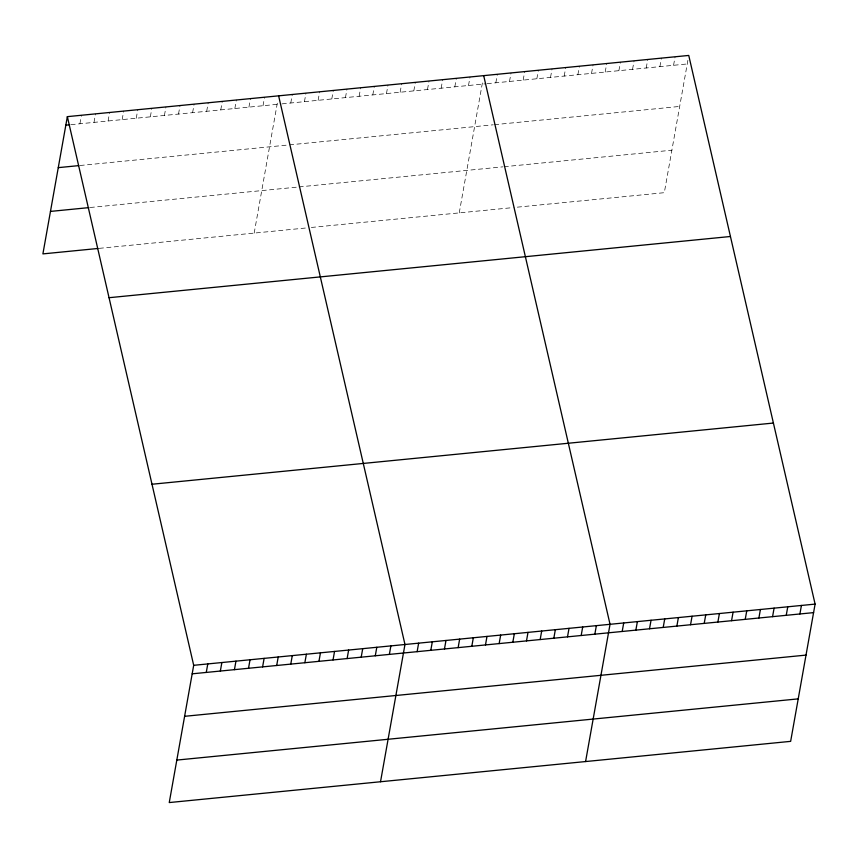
<?xml version="1.0" encoding="UTF-8"?>
<svg xmlns="http://www.w3.org/2000/svg" width="858" height="858" viewBox="0 0 858 858"><rect width="100%" height="100%" fill="white"/><g stroke="black" fill="none" stroke-linecap="round" stroke-linejoin="round"><path stroke-width="0.64" stroke-dasharray="4.29 3.22" d="M79.912 123.767L81.435 115.251M94.005 122.383L95.517 113.867M108.087 120.999L109.599 112.484M122.168 119.605L123.691 111.09M136.261 118.222L137.773 109.706M150.343 116.827L151.855 108.323M164.425 115.444L165.948 106.928M178.518 114.06L180.03 105.545M192.6 112.666L194.112 104.161M206.681 111.283L208.204 102.767M220.763 109.899L222.286 101.383M234.856 108.505L236.368 100M248.938 107.121L250.45 98.606M263.02 105.738L264.543 97.222M254.183 233.086L277.756 100.697M290.776 103.003L292.299 94.487M304.451 101.652L305.963 93.136M318.125 100.311L319.637 91.795M331.789 98.96L333.312 90.444M345.463 97.619L346.975 89.103M359.137 96.268L360.65 87.752M372.801 94.916L374.324 86.411M386.475 93.576L387.988 85.06M400.15 92.224L401.662 83.719M413.813 90.884L415.336 82.368M427.488 89.532L429.011 81.017M441.162 88.192L442.674 79.676M454.826 86.84L456.349 78.325M468.5 85.5L470.023 76.984M459.245 212.891L482.604 81.714M495.838 82.808L497.361 74.292M509.513 81.456L511.036 72.941M523.187 80.105L524.699 71.6M536.851 78.764L538.374 70.249M550.525 77.413L552.048 68.897M564.199 76.072L565.712 67.557M577.874 74.721L579.386 66.205M591.537 73.38L593.06 64.865M605.212 72.029L606.724 63.513M618.886 70.688L620.398 62.173M632.55 69.337L634.073 60.821M646.224 67.996L647.736 59.481M659.899 66.645L661.411 58.13M673.562 65.294L675.085 56.789M687.891 60.307L664.307 192.685L513.921 207.497M70.957 124.657L280.834 103.979M282.078 103.861L485.896 83.784M487.14 83.655L687.237 63.953M80.03 165.497L288.181 144.991M289.425 144.873L493.243 124.796M494.487 124.678L679.665 106.435M90.165 207.497L297.79 187.055M299.024 186.926L502.852 166.849M504.096 166.731L671.868 150.204M99.238 248.348L306.37 227.949M311.347 227.456L512.676 207.625"/><path stroke-width="1.29" d="M67.353 116.645L193.694 665.315L169.251 802.562L790.647 741.355L815.1 604.107L688.749 55.438L67.353 116.645L42.9 253.893L97.962 248.477M206.263 672.436L207.786 663.92M220.345 671.053L221.868 662.537M234.438 669.658L235.95 661.153M248.52 668.275L250.032 659.759M262.602 666.891L264.125 658.376M276.694 665.497L278.207 656.981M290.776 664.113L292.288 655.598M304.858 662.73L306.381 654.214M318.951 661.336L320.463 652.82M333.033 659.952L334.545 651.437M347.115 658.569L348.638 650.053M361.197 657.174L362.719 648.659M375.289 655.791L376.801 647.275M389.371 654.397L390.883 645.892M380.523 781.756L404.976 644.497L278.625 95.828M417.127 651.672L418.64 643.157M430.802 650.321L432.314 641.805M444.465 648.97L445.988 640.465M458.14 647.629L459.652 639.113M471.814 646.278L473.326 637.773M485.478 644.937L487.001 636.422M499.152 643.586L500.664 635.07M512.827 642.245L514.339 633.73M526.49 640.894L528.013 632.378M540.165 639.553L541.688 631.038M553.839 638.202L555.351 629.686M567.503 636.861L569.026 628.346M581.177 635.51L582.7 626.994M594.851 634.159L596.364 625.654M585.585 761.55L610.038 624.302L483.687 75.633M622.189 631.467L623.712 622.962M635.864 630.126L637.376 621.61M649.527 628.775L651.05 620.259M663.202 627.434L664.725 618.918M676.876 626.083L678.388 617.567M690.551 624.742L692.063 616.226M704.214 623.391L705.737 614.875M717.889 622.05L719.401 613.534M731.563 620.699L733.075 612.183M745.227 619.347L746.75 610.842M758.901 618.007L760.413 609.491M772.575 616.655L774.088 608.14M786.239 615.315L787.762 606.799M799.913 613.963L801.426 605.448M65.83 125.161L69.67 124.775M58.269 167.642L78.754 165.626M50.472 211.411L88.878 207.625M109.041 297.705L730.448 236.497M152.005 484.244L773.401 423.048M193.694 665.315L815.1 604.107M192.181 673.82L813.588 612.623M184.609 716.312L806.016 655.104M176.812 760.081L798.219 698.873"/></g></svg>
